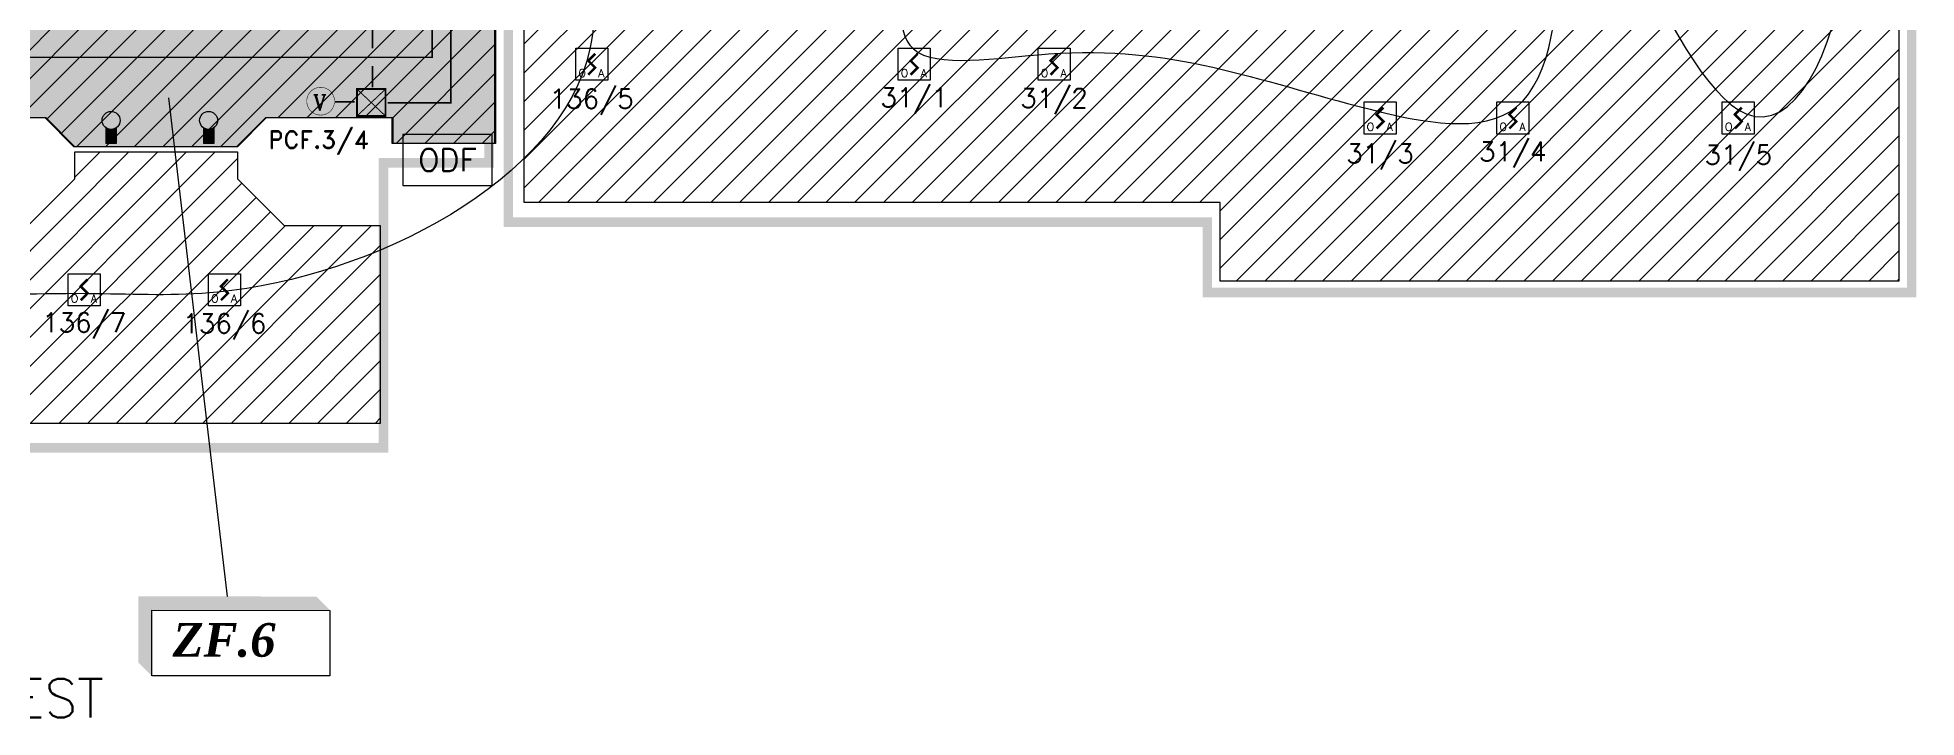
# Model space of a CAD drawing. Header units: millimetres. Extents: x 106.5 to 184.7, y 0.5 to 81.7.
# Drawn here: x 149.53 to 178.88, y 1.8 to 12.41 of the extents above; entities that cross this region are included whole.
import ezdxf
from ezdxf.enums import TextEntityAlignment as Align

# ---------------------------------------------------------------- set-up
doc = ezdxf.new("R2010")
doc.units = ezdxf.units.MM
doc.linetypes.add('CONTINU', pattern=[0])
doc.linetypes.add('SLD', pattern=[0])
for name, color, linetype in [('ATEIS MISE EN SECURITE', 7, 'Continuous'), ('ATEIS ZONES MES', 7, 'Continuous'), ('DESENFUMAGE', 8, 'Continuous'), ('JCC-ADRESSAGE', 6, 'Continuous'), ('JCC-FILERIE SDI', 6, 'Continuous'), ('JCC-INDICATEUR ACTION', 1, 'Continuous'), ('JCC-LOCAUX', 4, 'Continuous'), ('JCC-OPTIQUE_A', 1, 'Continuous'), ('JCC-ZONING ZDA-ZDM', 5, 'Continuous')]:
    doc.layers.add(name, color=color, linetype=linetype)
doc.styles.add('HELVL', font='ROMAND.SHX')
doc.styles.add('LOCAUX', font='romans.shx', dxfattribs={"width": 0.75})
doc.styles.add('ROMANC', font='romanc')
doc.styles.get("Standard").update_dxf_attribs({"font": 'romans.shx'})
doc.styles.add('TEXTE', font='romans.shx')
pattern_1 = [(45, (114.63662, 6.1839), (-0.2245064, 0.2245064), [])]

# ---------------------------------------------------------------- blocks, each defined once
blk = doc.blocks.new('ODF')
for p, q in [((0.7, 0.4), (-0.7, 0.4)), ((-0.7, 0.4), (-0.7, -0.4)), ((0.7, -0.4), (0.7, 0.4)), ((-0.7, -0.4), (0.7, -0.4))]:
    blk.add_line(p, q)
blk.add_text('ODF', height=0.35).set_placement((0, 0), align=Align.MIDDLE_CENTER)
blk = doc.blocks.new('optique_a')
at = {"layer": 'JCC-OPTIQUE_A', "color": 0}
blk.add_lwpolyline([(-2.5, 2.5), (2.5, 2.5), (2.5, -2.5), (-2.5, -2.5)], close=True, dxfattribs=at)
at = {"layer": 'JCC-OPTIQUE_A', "color": 0, "const_width": 0.385}
blk.add_lwpolyline([(0.54, 1.63), (-0.54, 0.54), (0.54, -0.54), (-0.54, -1.63)], dxfattribs=at)
at = {"layer": 'JCC-ADRESSAGE', "style": 'TEXTE'}
blk.add_attdef('ADRESSE', text='', height=3, dxfattribs=at).set_placement((0, 5), align=Align.MIDDLE)
at = {"layer": 'JCC-LOCAUX', "style": 'LOCAUX', "width": 0.85, "flags": 8}
for p in [(0, 13.75), (0, 11.25), (0, 8.75)]:
    blk.add_attdef('PIECE', text='', height=1.75, dxfattribs=at).set_placement(p, align=Align.MIDDLE)
at = {"layer": 'JCC-OPTIQUE_A', "color": 0}
for s, p in [('O', (-1.5, -2)), ('A', (1.5, -2))]:
    blk.add_text(s, height=1.25, dxfattribs=at).set_placement(p, align=Align.CENTER)
blk = doc.blocks.new('indicateur action')
at = {"layer": 'JCC-INDICATEUR ACTION'}
blk.add_hatch(color=0, dxfattribs=at).paths.add_polyline_path([(0.8, -0.05, -0.315344), (-0.8, -0.05), (-0.8, -2.5), (0.8, -2.5)])
at = {"layer": 'JCC-INDICATEUR ACTION', "color": 0}
for p, q in [((-0.8, -0.05), (-0.8, -2.5)), ((0.8, -2.5), (-0.8, -2.5)), ((0.8, -0.05), (0.8, -2.5))]:
    blk.add_line(p, q, dxfattribs=at)
blk.add_circle((0, 1.1), 1.4, dxfattribs=at)
at = {"layer": 'JCC-ADRESSAGE', "style": 'TEXTE'}
blk.add_attdef('ADRESSE', text='', height=3, dxfattribs=at).set_placement((0, 5), align=Align.MIDDLE)
at = {"layer": 'JCC-LOCAUX', "lineweight": 0, "style": 'LOCAUX', "width": 0.75, "flags": 8}
for p in [(0, 13.75), (0, 11.25), (0, 8.75)]:
    blk.add_attdef('PIECE', text='', height=1.75, dxfattribs=at).set_placement(p, align=Align.MIDDLE)
blk = doc.blocks.new('BOITE DE RACCORDEMENT PCF')
at = {"color": 3, "linetype": 'Continuous', "const_width": 0.02}
blk.add_lwpolyline([(0, 0.275), (0, 0), (0.292, 0), (0.292, 0.275)], close=True, dxfattribs=at)
at = {"color": 3, "linetype": 'Continuous', "const_width": 0.01}
for points in [[(0.292, 0), (0, 0.275)], [(0.292, 0.275), (0, 0)]]:
    blk.add_lwpolyline(points, dxfattribs=at)
blk = doc.blocks.new('VENTOUSE ELECTROMANETIQUE A RUPTURE')
at = {"color": 4, "linetype": 'Continuous', "const_width": 0.00535}
blk.add_lwpolyline([(-0.142, 0, 1), (0.142, 0, 1)], format="xyb", close=True, dxfattribs=at)
at = {"color": 1, "linetype": 'SLD', "style": 'ROMANC'}
blk.add_text('V', height=0.16, dxfattribs=at).set_placement((-0.077, -0.096))

msp = doc.modelspace()

# ---------------------------------------------------------------- hatches: boundary and pattern name
at = {"layer": 'ATEIS ZONES MES'}
h = msp.add_hatch(dxfattribs=at)
h.set_pattern_fill('DOTS', color=3, scale=0.1, style=0)
h.set_pattern_definition([(0, (65.53863, 6.18391), (0.079375, 0.15875), [0, -0.15875])])
h.paths.add_polyline_path([(156.672, 24.329), (156.602, 24.329), (156.602, 16.968), (158.966, 16.969), (158.966, 15.289), (158.966, 15.259), (158.806, 15.259), (158.342, 14.759), (156.672, 14.759), (156.672, 10.759), (155.072, 10.759), (155.072, 11.159), (153.092, 11.159), (152.642, 10.709), (150.102, 10.709), (149.652, 11.159), (145.792, 11.159), (145.442, 10.709), (142.902, 10.709), (142.452, 11.159), (138.742, 11.159), (138.292, 10.709), (136.872, 10.709), (136.872, 7.109), (134.997, 7.109), (134.997, 8.164), (134.547, 8.614), (134.547, 9.834), (134.997, 10.284), (134.997, 11.759), (134.547, 12.214), (134.547, 14.754), (134.997, 15.204), (134.997, 17.309), (134.882, 17.309), (134.882, 19.849), (136.622, 19.849), (136.622, 16.959), (136.872, 16.959), (136.872, 13.059), (154.622, 13.059), (154.622, 21.384), (136.872, 21.384), (136.872, 23.534), (138.292, 23.534), (138.742, 23.084), (142.452, 23.084), (142.902, 23.534), (145.442, 23.534), (145.792, 23.084), (149.652, 23.084), (150.102, 23.534), (152.642, 23.534), (153.092, 23.084), (154.972, 23.084), (154.972, 26.509), (155.072, 26.509), (155.072, 26.959), (156.672, 26.959)])
at = {"layer": 'JCC-ZONING ZDA-ZDM'}
h = msp.add_hatch(dxfattribs=at)
h.set_pattern_fill('ANSI31', color=11, scale=0.1, style=0)
h.set_pattern_definition(pattern_1)
h.paths.add_polyline_path([(156.687, 24.329), (156.617, 24.329), (156.617, 16.968), (158.98, 16.969), (158.98, 15.289), (158.98, 15.259), (158.82, 15.259), (158.356, 14.759), (156.687, 14.759), (156.687, 10.759), (155.087, 10.759), (155.087, 11.159), (153.106, 11.159), (152.656, 10.709), (150.117, 10.709), (149.667, 11.159), (145.806, 11.159), (145.456, 10.709), (142.917, 10.709), (142.467, 11.159), (138.756, 11.159), (138.306, 10.709), (136.887, 10.709), (136.887, 7.109), (135.011, 7.109), (135.011, 8.164), (134.561, 8.614), (134.561, 9.834), (135.011, 10.284), (135.011, 11.759), (134.561, 12.214), (134.561, 14.754), (135.011, 15.204), (135.011, 17.309), (134.896, 17.309), (134.896, 19.849), (136.637, 19.849), (136.637, 16.959), (136.887, 16.959), (136.887, 13.059), (154.637, 13.059), (154.637, 21.384), (136.887, 21.384), (136.887, 23.534), (138.306, 23.534), (138.756, 23.084), (142.467, 23.084), (142.917, 23.534), (145.456, 23.534), (145.806, 23.084), (149.667, 23.084), (150.117, 23.534), (152.657, 23.534), (153.107, 23.084), (154.987, 23.084), (154.987, 26.509), (155.087, 26.509), (155.087, 26.959), (156.687, 26.959)])
h = msp.add_hatch(dxfattribs=at)
h.set_pattern_fill('ANSI31', color=106, scale=0.1, style=0)
h.set_pattern_definition([(45, (114.63628, 6.1839), (-0.2245064, 0.2245064), [])])
h.paths.add_polyline_path([(178.603, 13.048), (178.603, 8.614), (168.022, 8.614), (168.003, 8.614), (168.003, 9.839), (157.136, 9.839), (157.136, 14.679), (158.356, 14.679), (158.356, 14.221), (158.438, 14.139), (159.086, 13.529), (162.287, 13.529), (163.016, 14.259), (163.016, 14.679), (165.556, 14.679), (165.556, 14.259), (166.286, 13.529), (167.803, 13.529), (167.803, 13.048), (168.003, 13.048), (169.386, 13.048), (170.134, 13.797), (170.134, 14.635), (172.871, 14.635), (172.871, 13.797), (173.599, 13.069), (173.62, 13.048), (175.053, 13.048), (175.153, 13.048), (175.153, 14.635), (176.471, 14.635), (176.471, 13.797), (177.22, 13.048)])
h = msp.add_hatch(dxfattribs=at)
h.set_pattern_fill('ANSI31', color=184, scale=0.1, style=0)
h.set_pattern_definition(pattern_1)
h.paths.add_polyline_path([(137.131, 10.629), (138.306, 10.629), (138.306, 10.171), (138.389, 10.089), (139.036, 9.479), (142.106, 9.479), (142.269, 9.561), (142.917, 10.209), (142.917, 10.629), (145.456, 10.629), (145.456, 10.209), (146.186, 9.479), (149.387, 9.479), (150.117, 10.209), (150.117, 10.629), (152.656, 10.629), (152.656, 10.209), (153.386, 9.479), (154.887, 9.479), (154.887, 6.389), (137.087, 6.389), (137.087, 10.629)])

# ---------------------------------------------------------------- linework, layer by layer
at = {"layer": 'ATEIS MISE EN SECURITE', "color": 6, "linetype": 'CONTINU', "const_width": 0.025}
for points in [[(167.446, 15.842), (155.989, 15.842), (155.989, 11.393), (155.001, 11.393)], [(154.765, 12.247), (154.765, 12.805), (154.504, 12.805)], [(154.765, 11.637), (154.765, 11.968)], [(154.486, 11.411), (154.181, 11.411)]]:
    msp.add_lwpolyline(points, dxfattribs=at)
at = {"layer": 'ATEIS MISE EN SECURITE', "color": 3, "linetype": 'CONTINU', "const_width": 0.025}
msp.add_lwpolyline([(154.539, 14.65), (155.695, 14.65), (155.695, 12.105), (149.172, 12.105), (149.172, 13.079)], dxfattribs=at)
at = {"layer": 'ATEIS ZONES MES', "color": 3}
msp.add_line((152.498, 3.69), (151.582, 11.473), dxfattribs=at)
msp.add_lwpolyline([(156.672, 14.759), (156.672, 10.759), (155.072, 10.759), (155.072, 11.159), (153.092, 11.159), (152.642, 10.709), (150.102, 10.709), (149.652, 11.159), (145.792, 11.159)], dxfattribs=at)
at = {"layer": 'ATEIS ZONES MES', "color": 3, "linetype": 'CONTINU'}
msp.add_lwpolyline([(151.317, 2.452), (151.318, 3.476), (154.097, 3.474), (154.097, 2.451)], close=True, dxfattribs=at)
for points in [[(153.888, 3.69), (151.108, 3.691), (151.318, 3.481)], [(151.108, 3.691), (151.108, 2.662), (151.318, 3.481)], [(151.318, 3.481), (154.097, 3.48), (153.888, 3.69)], [(151.108, 2.662), (151.317, 2.452), (151.318, 3.481)]]:
    msp.add_solid(points, dxfattribs=at)
at = {"layer": 'JCC-FILERIE SDI', "color": 6, "start_tangent": (0.097794, -0.995207), "end_tangent": (0, -1)}
msp.add_spline([(167.155, 17.786), (163.119, 20.182), (159.116, 18.406), (162.991, 19.583), (164.517, 16.72), (162.703, 18.703), (162.439, 17.422), (163.346, 16.091), (163.213, 12.235), (165.321, 12.157), (170.346, 11.294), (172.63, 11.33), (173.29, 16.09), (176.216, 11.223), (176.754, 18.107), (171.38, 19.448), (177.693, 22.884), (177.638, 25.479), (177.693, 28.906), (172.559, 25.558), (170.204, 29.998), (165.726, 30.034), (162.826, 29.945), (158.437, 29.891), (158.224, 25.841), (158.056, 24.172), (158.115, 22.747), (159.152, 25.698), (160.373, 23.058), (164.223, 25.273), (164.572, 24.523), (166.308, 24.931), (167.2, 24.735), (167.985, 24.686), (169.27, 24.183)], degree=3, dxfattribs=at)
at = {"layer": 'JCC-FILERIE SDI', "color": 5, "start_tangent": (0, 1), "end_tangent": (0, 1)}
msp.add_spline([(138.423, 20.717), (139.357, 20.684), (138.334, 22.375), (138.177, 25.954), (139.354, 22.815), (141.209, 22.352), (143.01, 26.001), (145.324, 25.969), (148.823, 26.163), (151.065, 25.936), (152.376, 26.006), (155.629, 23.603), (156.05, 19.726), (156.977, 16.737), (158.161, 12.238), (152.342, 8.439), (150.441, 8.415), (145.456, 8.276), (143.045, 8.346), (138.107, 8.3), (131.052, 8.554), (130.089, 11.238), (136.661, 12.295), (131.121, 14.611), (136.409, 19.04), (136.989, 15.517), (139.985, 15.441), (144.87, 15.29), (147.615, 15.341), (146.859, 12.17), (152.021, 15.114), (155.698, 13.554), (153.255, 18.94), (151.342, 22.01), (148.572, 19.015), (143.611, 18.99), (139.828, 18.728), (140.726, 19.586)], degree=3, dxfattribs=at)
at = {"layer": 'JCC-ZONING ZDA-ZDM', "color": 1, "const_width": 0.15}
msp.add_lwpolyline([(136.736, 6.009), (154.937, 6.009), (154.937, 10.459), (156.586, 10.459), (156.586, 14.659), (156.586, 14.721), (158.186, 14.721), (158.716, 15.259), (158.857, 15.259), (158.857, 17.049), (156.686, 17.049), (156.646, 17.049), (156.646, 27.259), (154.936, 27.259), (154.936, 28.234), (137.287, 28.234)], dxfattribs=at)
at = {"layer": 'JCC-ZONING ZDA-ZDM', "color": 201, "const_width": 0.15}
msp.add_lwpolyline([(156.886, 14.512), (156.886, 9.534), (167.803, 9.534), (167.803, 8.434), (178.803, 8.434), (178.803, 15.409)], dxfattribs=at)
at = {"layer": 'JCC-ZONING ZDA-ZDM', "color": 11}
msp.add_lwpolyline([(156.687, 14.759), (156.687, 10.759), (155.087, 10.759), (155.087, 11.159), (153.106, 11.159), (152.656, 10.709), (150.117, 10.709), (149.667, 11.159), (145.806, 11.159)], dxfattribs=at)
at = {"layer": 'JCC-ZONING ZDA-ZDM', "color": 106}
msp.add_lwpolyline([(178.603, 13.048), (178.603, 8.614), (168.022, 8.614), (168.003, 8.614), (168.003, 9.839), (157.136, 9.839), (157.136, 14.679)], dxfattribs=at)
at = {"layer": 'JCC-ZONING ZDA-ZDM', "color": 184}
msp.add_lwpolyline([(137.131, 10.629), (138.306, 10.629), (138.306, 10.171), (138.389, 10.089), (139.036, 9.479), (142.106, 9.479), (142.269, 9.561), (142.917, 10.209), (142.917, 10.629), (145.456, 10.629), (145.456, 10.209), (146.186, 9.479), (149.387, 9.479), (150.117, 10.209), (150.117, 10.629), (152.656, 10.629), (152.656, 10.209), (153.386, 9.479), (154.887, 9.479), (154.887, 6.389), (137.087, 6.389), (137.087, 10.629), (137.131, 10.629)], dxfattribs=at)

# ---------------------------------------------------------------- block references
at = {"layer": 'ATEIS MISE EN SECURITE', "linetype": 'Continuous', "xscale": 1.5274875, "yscale": 1.5274875, "zscale": 1.5274875}
for name, p in [('VENTOUSE ELECTROMANETIQUE A RUPTURE', (153.955, 11.42)), ('BOITE DE RACCORDEMENT PCF', (154.522, 11.189))]:
    msp.add_blockref(name, p, dxfattribs=at)
at = {"layer": 'DESENFUMAGE'}
msp.add_blockref('ODF', (155.936, 10.503), dxfattribs=at)
at = {"layer": 'JCC-INDICATEUR ACTION', "lineweight": 0, "xscale": 0.1000000000000014, "yscale": 0.1000000000000014}
for p in [(150.682, 11.011), (152.205, 11.011)]:
    msp.add_blockref('indicateur action', p, dxfattribs=at)
at = {"layer": 'JCC-OPTIQUE_A', "lineweight": 0}
ref = msp.add_blockref('optique_a', (158.188, 11.997), dxfattribs=dict(at, xscale=0.1000000000000014, yscale=0.1000000000000014))
ref.add_attrib('ADRESSE', '136/5', dxfattribs={"layer": 'JCC-ADRESSAGE', "height": 0.3, "style": 'TEXTE'}).set_placement((158.188, 11.437), align=Align.MIDDLE)
ref = msp.add_blockref('optique_a', (163.224, 11.997), dxfattribs=dict(at, xscale=0.1000000000000014, yscale=0.1000000000000014))
ref.add_attrib('ADRESSE', '31/1', dxfattribs={"layer": 'JCC-ADRESSAGE', "height": 0.3, "style": 'TEXTE'}).set_placement((163.224, 11.457), align=Align.MIDDLE)
ref = msp.add_blockref('optique_a', (165.409, 11.997), dxfattribs=dict(at, xscale=0.1000000000000014, yscale=0.1000000000000014))
ref.add_attrib('ADRESSE', '31/2', dxfattribs={"layer": 'JCC-ADRESSAGE', "height": 0.3, "style": 'TEXTE'}).set_placement((165.409, 11.447), align=Align.MIDDLE)
ref = msp.add_blockref('optique_a', (170.5, 11.158), dxfattribs=dict(at, xscale=0.1000000000000014, yscale=0.1000000000000014))
ref.add_attrib('ADRESSE', '31/3', dxfattribs={"layer": 'JCC-ADRESSAGE', "height": 0.3, "style": 'TEXTE'}).set_placement((170.5, 10.583), align=Align.MIDDLE)
ref = msp.add_blockref('optique_a', (172.574, 11.158), dxfattribs=dict(at, xscale=0.1000000000000014, yscale=0.1000000000000014))
ref.add_attrib('ADRESSE', '31/4', dxfattribs={"layer": 'JCC-ADRESSAGE', "height": 0.3, "style": 'TEXTE'}).set_placement((172.574, 10.613), align=Align.MIDDLE)
ref = msp.add_blockref('optique_a', (176.096, 11.158), dxfattribs=dict(at, xscale=0.1000000000000014, yscale=0.1000000000000014))
ref.add_attrib('ADRESSE', '31/5', dxfattribs={"layer": 'JCC-ADRESSAGE', "height": 0.3, "style": 'TEXTE'}).set_placement((176.096, 10.563), align=Align.MIDDLE)
ref = msp.add_blockref('optique_a', (150.262, 8.477), dxfattribs=dict(at, xscale=0.1000000000000014, yscale=0.1000000000000014))
ref.add_attrib('ADRESSE', '136/7', dxfattribs={"layer": 'JCC-ADRESSAGE', "height": 0.3, "style": 'TEXTE'}).set_placement((150.262, 7.945), align=Align.MIDDLE)
ref = msp.add_blockref('optique_a', (152.452, 8.477), dxfattribs=dict(at, xscale=0.1000000000000014, yscale=0.1000000000000014))
ref.add_attrib('ADRESSE', '136/6', dxfattribs={"layer": 'JCC-ADRESSAGE', "height": 0.3, "style": 'TEXTE'}).set_placement((152.452, 7.929), align=Align.MIDDLE)

# ---------------------------------------------------------------- texts
at = {"layer": 'ATEIS MISE EN SECURITE', "color": 0, "style": 'HELVL'}
msp.add_text('PCF.3/4', height=0.2749, dxfattribs=at).set_placement((153.139, 10.683))
at = {"layer": 'ATEIS ZONES MES', "insert": (151.643, 3.276), "char_height": 0.525, "width": 10.93839, "attachment_point": 1, "rotation": 359.9802}
msp.add_mtext('{\\fTimes New Roman|b1|i1|c0|p18;ZF.6}', dxfattribs=at)
at = {"layer": 'JCC-ZONING ZDA-ZDM', "color": 142, "true_color": 0x009ce0, "insert": (136.372, 2.404), "char_height": 0.6, "width": 18.5478, "attachment_point": 1}
msp.add_mtext('ZDA 137 BUREAUX ET LOCAUX EST ', dxfattribs=at)

doc.saveas('drawing.dxf')
